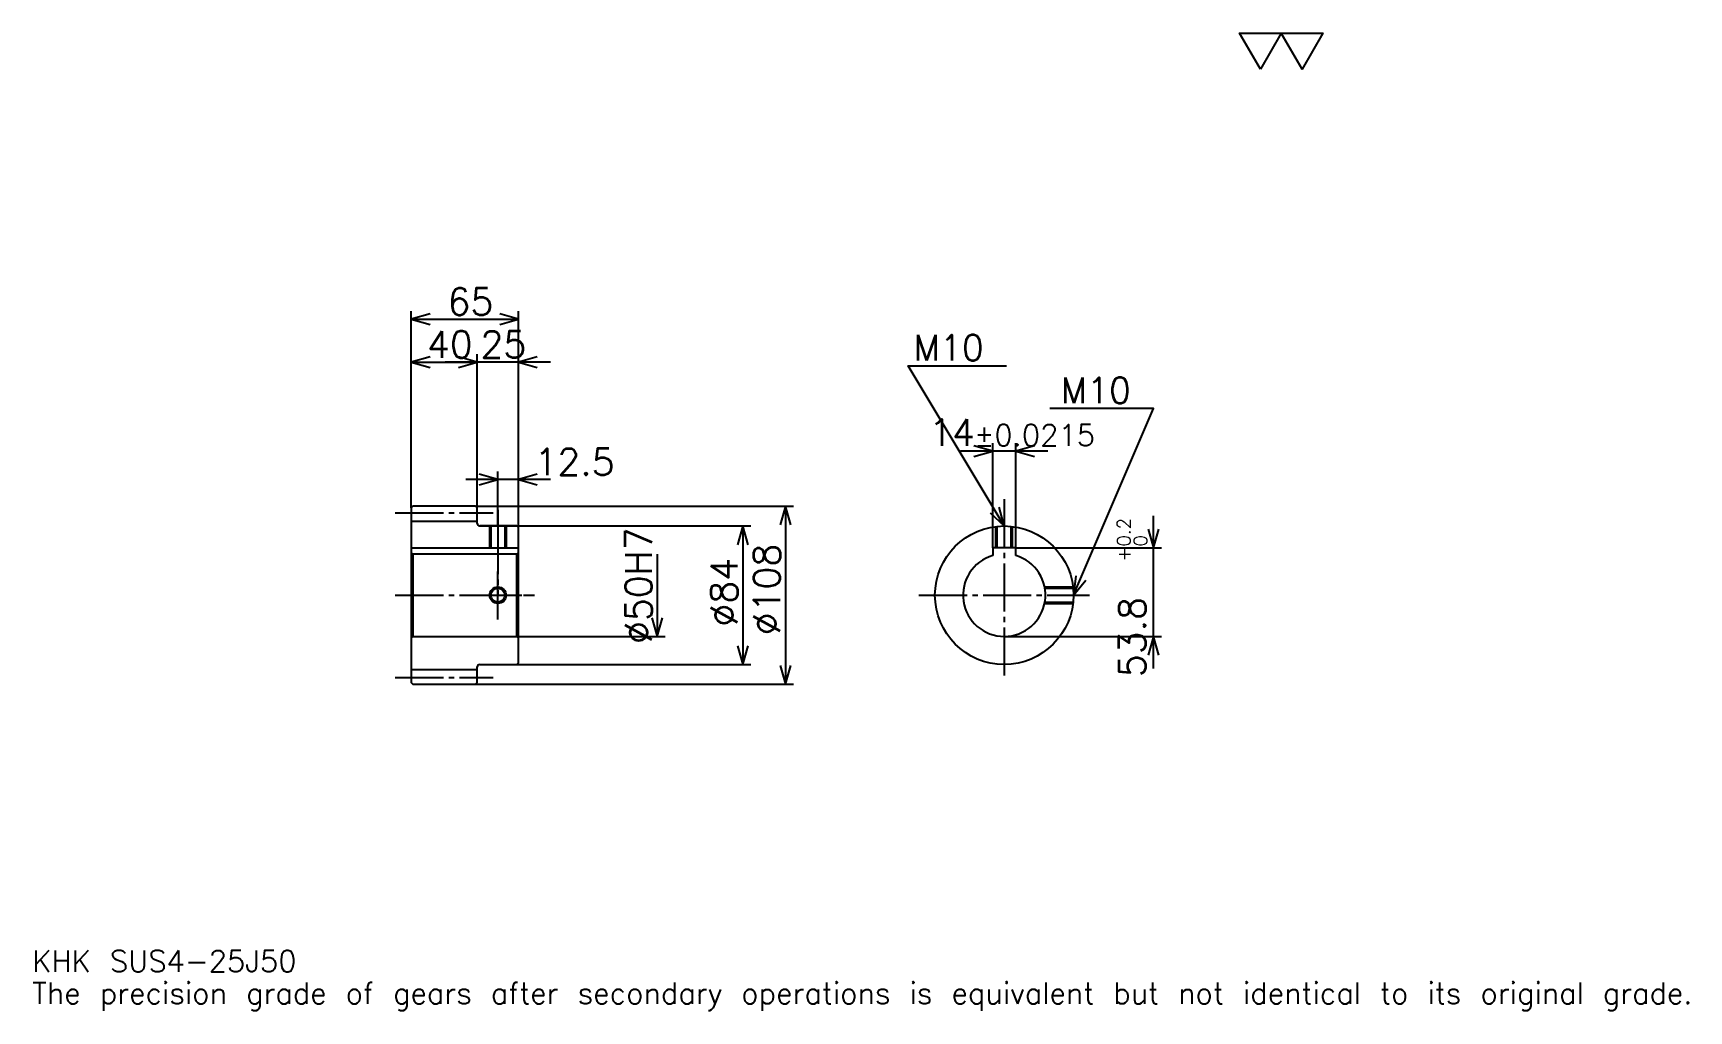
# Model space of a CAD drawing. Extents: x 33 to 1037, y 12 to 605.
import ezdxf

# ---------------------------------------------------------------- set-up
doc = ezdxf.new("R2010")
doc.units = 0
doc.linetypes.add('DASHDOT', pattern=[38.869564, 29.152174, -3.23913, 3.23913, -3.23913])
doc.layers.get('0').update_dxf_attribs({"linetype": 'CONTINUOUS'})
doc.layers.add('DASHDOT', color=6, linetype='DASHDOT')
doc.styles.add('KANJI', font='TXT', dxfattribs={"bigfont": 'BIGFONT'})

msp = doc.modelspace()

# ---------------------------------------------------------------- linework, layer by layer
at = {"color": 5}
for p, q in [((262.369568, 317.989136), (262.369568, 436.217407)), ((327.369568, 317.989136), (327.369568, 436.217407)), ((262.369568, 431.358704), (327.369568, 431.358704)), ((262.369568, 405.445648), (302.369568, 405.445648)), ((346.804352, 405.445648), (282.934784, 405.445648)), ((302.369568, 317.989136), (302.369568, 410.304321)), ((615.021729, 292.789124), (615.021729, 356.195648)), ((629.021729, 292.789124), (629.021729, 356.195648)), ((648.456543, 351.336975), (595.586914, 351.336975)), ((346.804352, 334.184784), (295.434784, 334.184784)), ((314.869568, 317.989136), (314.869568, 339.043488)), ((262.369568, 316.989136), (262.369568, 317.989136)), ((301.369568, 317.989136), (327.369568, 317.989136)), ((302.369568, 316.989136), (302.369568, 317.989136)), ((314.869568, 305.989136), (314.869568, 317.989136)), ((314.869568, 305.989136), (314.869568, 317.989136)), ((327.369568, 317.989136), (494.184784, 317.989136)), ((327.369568, 304.989136), (327.369568, 317.989136)), ((489.326111, 317.989136), (489.326111, 209.989136)), ((712.608643, 219.554352), (712.608643, 312.223907)), ((303.869568, 305.989136), (327.369568, 305.989136)), ((327.369568, 305.989136), (468.271729, 305.989136)), ((463.413025, 305.989136), (463.413025, 221.989136)), ((629.021729, 292.789124), (717.467407, 292.789124)), ((411.586975, 288.989136), (411.586975, 238.989136)), ((327.369568, 238.989136), (416.445648, 238.989136)), ((622.021729, 238.989136), (717.467407, 238.989136)), ((303.869568, 221.989136), (327.369568, 221.989136)), ((327.369568, 221.989136), (468.271729, 221.989136)), ((301.369568, 209.989136), (327.369568, 209.989136)), ((327.369568, 209.989136), (494.184784, 209.989136))]:
    msp.add_line(p, q, dxfattribs=at)
at = {"color": 4}
for p, q in [((262.369568, 308.989136), (302.369568, 308.989136)), ((262.369568, 292.789124), (327.369568, 292.789124)), ((263.369568, 288.989136), (263.369568, 238.989136)), ((326.369568, 288.989136), (327.369568, 289.989136)), ((326.369568, 238.989136), (327.369568, 237.989136)), ((262.369568, 218.989136), (302.369568, 218.989136))]:
    msp.add_line(p, q, dxfattribs=at)
at = {"color": 7}
msp.add_lwpolyline([(777.391296, 583.043457), (764.758667, 604.940002), (815.289124, 604.940002), (802.656494, 583.043457), (790.023926, 604.940002), (777.391296, 583.043457)], dxfattribs=at)
at = {"color": 5}
for points in [[(273.706512, 434.597839), (262.369568, 431.358704), (273.706512, 428.119568)], [(316.032623, 428.119568), (327.369568, 431.358704), (316.032623, 434.597839)], [(273.706512, 408.684784), (262.369568, 405.445648), (273.706512, 402.206512)], [(291.032623, 402.206512), (302.369568, 405.445648), (291.032623, 408.684784)], [(291.032623, 402.206512), (302.369568, 405.445648), (291.032623, 408.684784)], [(338.706543, 408.684784), (327.369568, 405.445648), (338.706543, 402.206512)], [(622.021729, 305.989136), (563.717407, 403.163055), (623.317383, 403.163055)], [(664.021729, 263.989136), (712.608704, 377.25), (649.769531, 377.25)], [(603.684814, 348.097839), (615.021729, 351.336975), (603.684814, 354.57608)], [(640.358643, 354.57608), (629.021729, 351.336975), (640.358643, 348.097839)], [(303.532623, 330.945648), (314.869568, 334.184784), (303.532623, 337.42392)], [(338.706543, 337.42392), (327.369568, 334.184784), (338.706543, 330.945648)], [(492.565247, 306.652191), (489.326111, 317.989136), (486.086975, 306.652191)], [(613.411377, 314.043976), (622.021729, 305.989136), (618.966431, 317.377014)], [(466.652161, 294.652191), (463.413025, 305.989136), (460.173889, 294.652191)], [(709.369507, 304.126099), (712.608643, 292.789124), (715.847778, 304.126099)], [(665.514404, 275.684875), (664.021729, 263.989136), (671.468018, 273.13089)], [(408.347839, 250.326096), (411.586975, 238.989136), (414.826111, 250.326096)], [(460.173889, 233.326096), (463.413025, 221.989136), (466.652161, 233.326096)], [(715.847778, 227.652176), (712.608643, 238.989136), (709.369507, 227.652176)], [(486.086975, 221.326096), (489.326111, 209.989136), (492.565247, 221.326096)]]:
    msp.add_lwpolyline(points, dxfattribs=at)
at = {"color": 4}
for points in [[(302.369568, 307.489136), (302.369568, 316.989136), (301.369568, 317.989136), (263.369568, 317.989136), (262.369568, 316.989136), (262.369568, 237.989136)], [(303.869568, 221.989136), (326.369568, 221.989136), (327.369568, 222.989136), (327.369568, 304.989136), (326.369568, 305.989136), (303.869568, 305.989136)], [(309.869568, 305.989136), (309.869568, 292.789124)], [(310.679565, 305.989136), (310.679565, 292.789124)], [(319.05957, 305.989136), (319.05957, 292.789124)], [(319.869568, 305.989136), (319.869568, 292.789124)], [(617.021729, 292.789124), (617.021729, 305.69046)], [(617.831726, 292.789124), (617.831726, 305.779602)], [(626.211731, 292.789124), (626.211731, 305.779602)], [(627.021729, 292.789124), (627.021729, 305.69046)], [(629.021729, 287.989136), (629.021729, 292.789124), (615.021729, 292.789124), (615.021729, 287.989136)], [(262.369568, 237.989136), (263.369568, 238.989136), (326.369568, 238.989136), (326.369568, 288.989136), (263.369568, 288.989136), (262.369568, 289.989136)], [(646.516602, 268.989136), (663.723022, 268.989136)], [(646.668091, 268.179138), (663.812195, 268.179138)], [(646.516602, 258.989136), (663.723022, 258.989136)], [(646.668091, 259.799133), (663.812195, 259.799133)], [(262.369568, 237.989136), (262.369568, 210.989136), (263.369568, 209.989136), (301.369568, 209.989136), (302.369568, 210.989136), (302.369568, 220.489136)]]:
    msp.add_lwpolyline(points, dxfattribs=at)
for centre, radius in [((622.021729, 263.989136), 42), ((314.869568, 263.989136), 4.19)]:
    msp.add_circle(centre, radius, dxfattribs=at)
at = {"color": 7}
msp.add_circle((314.869568, 263.989136), 5, dxfattribs=at)
at = {"color": 4}
for centre, radius, start, end in [((303.869568, 307.489136), 1.5, 180, 270), ((622.021729, 263.989136), 25, 106.260204555, 73.739795445), ((303.869568, 220.489136), 1.5, 90, 180)]:
    msp.add_arc(centre, radius, start, end, dxfattribs=at)
at = {"layer": 'DASHDOT', "color": 7}
for p, q in [((622.021729, 322.184784), (622.021729, 212.271744)), ((252.652176, 313.989136), (312.086975, 313.989136)), ((314.869568, 305.989136), (314.869568, 263.989136)), ((252.652176, 263.989136), (337.086975, 263.989136)), ((570.304321, 263.989136), (673.739136, 263.989136)), ((252.652176, 213.989136), (312.086975, 213.989136))]:
    msp.add_line(p, q, dxfattribs=at)
for points in [[(314.869568, 315.706543), (314.869568, 283.071747)], [(314.869568, 249.271744), (314.869568, 278.706512)], [(300.152161, 263.989136), (329.586975, 263.989136)]]:
    msp.add_lwpolyline(points, dxfattribs=at)

# ---------------------------------------------------------------- texts
at = {"color": 7, "style": 'KANJI'}
for s, height, p in [('65', 16.195652, (284.342407, 433.950012)), ('40', 16.195652, (271.842407, 408.036957)), ('25', 16.195652, (304.342407, 408.036957)), ('M10', 15.547827, (566.956543, 406.402161)), ('M10', 15.547827, (656.247803, 380.489136)), ('14', 16.195652, (576.44397, 354.57608)), ('%%p0.0215', 12.956522, (603.812622, 354.57608)), ('12.5', 16.195652, (337.086975, 336.776093)), ('KHK SUS4-25J50', 12.956522, (32.391304, 35.630436)), ('The precision grade of gears after secondary operations is equivalent but not identical to its original grade.', 12.956522, (32.391304, 16.195652))]:
    msp.add_text(s, height=height, dxfattribs=at).set_placement(p)
for s, height, p in [('%%c50H7', 16.195652, (408.347839, 234.432068)), ('0.2', 8.097826, (698.68042, 293.500275)), ('%%c108', 16.195652, (486.086975, 239.695648)), ('+', 8.097826, (698.68042, 284.430725)), ('0', 8.097826, (708.72168, 293.500275)), ('%%c84', 16.195652, (460.173889, 244.959244)), ('53.8', 16.195652, (707.75, 214.329529))]:
    msp.add_text(s, height=height, rotation=90, dxfattribs=at).set_placement(p)

doc.saveas('drawing.dxf')
